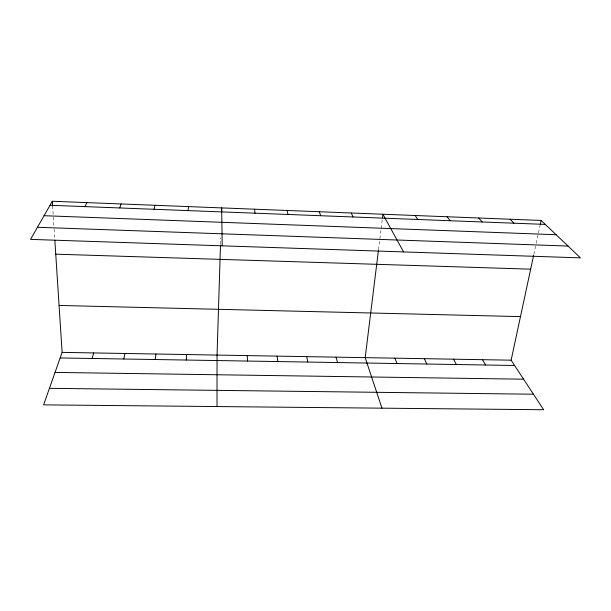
<?xml version="1.0" encoding="UTF-8"?>
<svg xmlns="http://www.w3.org/2000/svg" width="611" height="611" viewBox="0 0 611 611"><rect width="100%" height="100%" fill="white"/><g stroke="black" fill="none" stroke-linecap="round" stroke-linejoin="round"><path stroke-width="0.46" stroke-dasharray="3.06 2.29" d="M220.518 244.339L220.724 237.771M378.507 249.685L379.637 240.551M379.866 238.695L381.027 229.285M381.142 228.346L382.303 218.937M533.838 254.39L535.626 246.08M536.214 243.323L540.139 225.024M52.615 205.892L53.279 216.073M53.34 217.004L53.997 227.185M54.119 229.049L54.784 239.275"/><path stroke-width="0.92" d="M217.02 406.559L217.05 355.067L220.487 245.278M221.51 212.567L221.656 207.908L222.213 245.821M186.24 360.039L186.622 354.54M188.066 210.604L188.455 206.602M378.4 250.602L365.179 357.649L381.951 408.163M382.425 217.997L382.891 214.232L403.55 251.923M155.156 359.528L155.92 354.006M123.781 359.001L124.934 353.471M154.071 209.29L154.927 205.288M54.845 240.207L62.116 352.379L43.602 404.864L543.645 409.744L511.132 360.185L533.64 255.314M540.338 224.107L541.125 220.449L52.317 201.256L30.55 239.382L580.45 257.873L541.125 220.449M92.116 358.481L93.674 352.929M119.741 207.961L121.062 203.959M85.066 206.617L86.861 202.615M49.438 388.329L533.456 394.21M55.051 372.412L523.604 379.194M60.153 357.947L514.607 365.485M62.116 352.379L511.132 360.185M59.076 305.454L520.488 316.613M55.746 254.168L530.669 269.176M37.462 227.277L568.047 246.065M44.068 215.706L556.117 234.716M50.026 205.265L545.295 224.413M510.086 219.227L513.874 223.198M478.749 217.997L482.148 221.969M447.107 216.752L450.108 220.731M415.159 215.5L417.756 219.479M482.461 359.688L485.615 365.004M453.538 359.184L456.356 364.515M424.347 358.672L426.829 364.026M351.264 212.995L353.036 216.981M394.897 358.161L397.035 363.537M319.332 211.742L320.691 215.729M336.073 357.137L337.516 362.544M287.086 210.474L288.025 214.469M306.714 356.633L307.807 362.056M277.096 356.114L277.829 361.559M254.535 209.199L255.031 213.193M247.211 355.594L247.577 361.055M52.317 201.256L52.615 205.892"/></g></svg>
